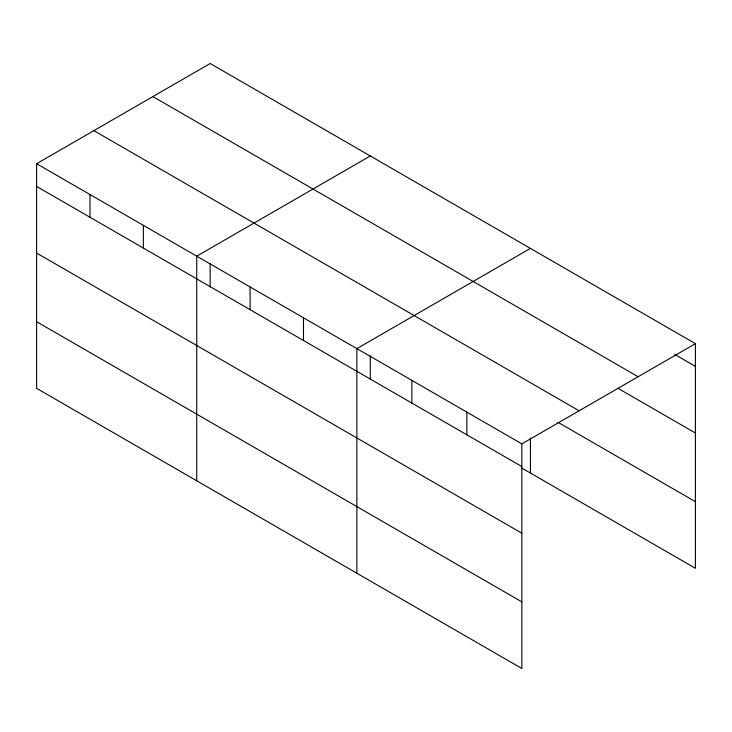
<?xml version="1.0" encoding="UTF-8"?>
<svg xmlns="http://www.w3.org/2000/svg" width="732" height="732" viewBox="0 0 732 732"><rect width="100%" height="100%" fill="white"/><g stroke="black" fill="none" stroke-linecap="round" stroke-linejoin="round"><path stroke-width="1.1" d="M36.6 163.712L521.843 443.867L521.843 668.49L36.6 388.335L36.6 163.712L210.157 63.51L695.4 343.665L695.4 568.288L521.523 467.904M370.282 155.962L196.734 256.163L196.734 480.787M530.416 248.413L356.859 348.615L356.859 573.238M521.843 443.867L695.4 343.665M674.776 354.462L695.4 366.375M152.878 96.578L638.13 376.733M617.817 388.216L695.4 433.005M93.87 130.644L579.122 410.798M557.912 422.282L695.4 501.658M36.6 186.422L521.843 466.568M36.6 253.052L521.843 533.207M36.6 321.705L521.843 601.86M530.416 438.029L530.416 473.037M466.851 412.116L466.851 434.817M411.86 380.365L411.86 403.067M370.282 355.743L370.282 379.46M303.487 317.798L303.487 340.499M250.106 286.981L250.106 309.682M210.157 263.291L210.157 287.008M143.353 225.346L143.353 248.047M89.981 194.529L89.981 217.239"/></g></svg>
